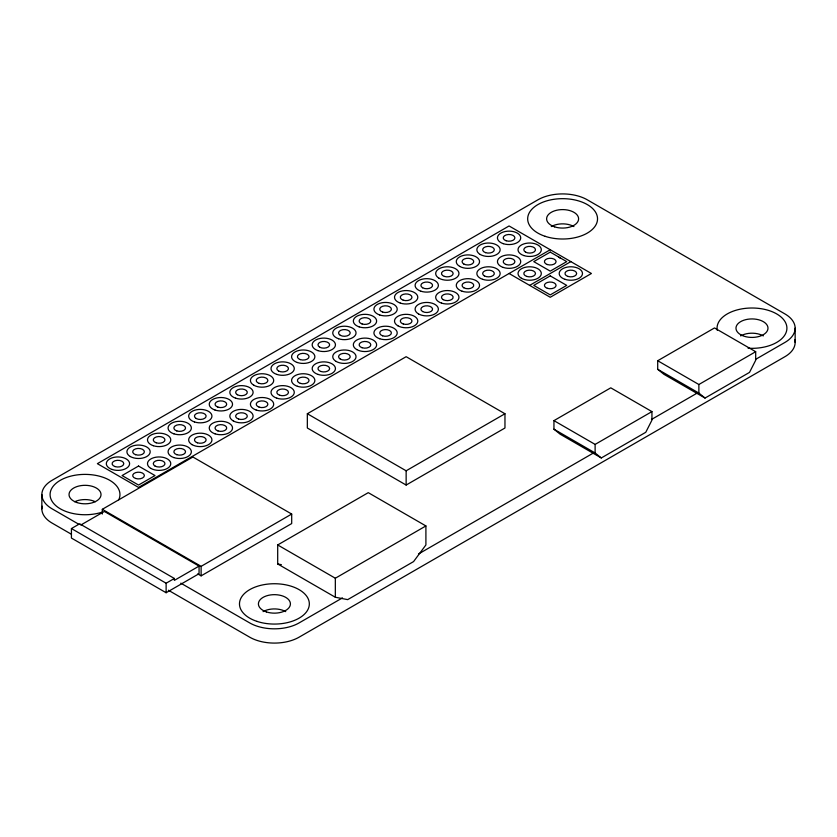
<?xml version="1.0" encoding="UTF-8"?>
<svg xmlns="http://www.w3.org/2000/svg" width="837" height="837" viewBox="0 0 837 837"><rect width="100%" height="100%" fill="white"/><g stroke="black" fill="none" stroke-linecap="round" stroke-linejoin="round"><path stroke-width="1.26" d="M550.244 249.74L138.544 487.427L97.374 463.667L509.074 225.969L591.414 273.5L550.244 297.271L509.074 273.5M102.313 514.054L102.313 509.304L192.887 457.002L291.695 514.054L291.695 523.564L201.121 575.856L197.752 573.91M71.427 528.555L79.661 523.795L174.358 578.472L174.358 580.376L199.06 566.105L199.06 573.711L166.124 592.732L71.427 538.065L71.427 528.555L166.124 583.222L174.358 578.472M80.791 525.05L104.363 511.438L199.06 566.105M307.336 413.75L406.144 356.698L504.962 413.75L504.962 428.01L406.144 485.052L307.336 428.01L307.336 413.75L406.144 470.792L504.962 413.75M529.664 285.386L570.834 261.625M102.313 509.304L201.121 566.346L291.695 514.054M277.696 544.95L368.27 492.658L425.907 525.939L425.907 544.95L413.562 561.596L347.69 599.627L335.334 597.252L277.696 563.971L277.696 544.95L335.334 578.231L425.907 525.939M553.948 420.634L610.769 387.834L651.939 411.605L651.939 420.164L645.766 432.29L601.301 457.954L560.131 434.183L553.948 429.193L553.948 420.634L595.117 444.405L651.939 411.605M657.704 360.737L714.516 327.937L755.685 351.707L755.685 360.266L749.513 372.392L705.047 398.056L663.877 374.285L657.704 369.295L657.704 360.737L698.874 384.507L755.685 351.707M342.459 597.89L299.102 622.916A34.934 20.172 0 0 1 249.698 622.916L180.813 583.148M418.49 553.989L593.789 452.786M651.468 419.483L697.838 392.71M755.518 359.418L784.918 342.438A34.934 20.172 0 0 0 784.918 313.917L587.302 199.823A34.934 20.172 0 0 0 537.898 199.823L52.082 480.302A34.934 20.172 0 0 0 52.082 508.823L79.18 524.475M277.696 563.971L281.399 564.682M657.704 369.295L698.874 393.066L705.047 398.056M553.948 429.193L595.117 452.963L601.301 457.954M71.281 534.173L52.082 523.083A34.934 20.172 0 0 1 42.153 506.197M168.394 590.242L249.698 637.177A34.934 20.172 0 0 0 299.102 637.177L784.918 356.698A34.934 20.172 0 0 0 794.847 339.801M558.478 256.865L560.33 258.256M795.15 328.177L795.15 342.438M698.874 384.507L698.874 393.066M595.117 444.405L595.117 452.963M406.144 470.792L406.144 485.052M335.334 578.231L335.334 597.252M201.121 566.346L201.121 575.856M166.124 583.222L166.124 592.732M41.85 494.562L41.85 508.823M551.28 226.565A16.008 9.249 0 0 1 573.92 226.565M740.661 335.899A16.008 9.249 0 0 1 763.302 335.899M74.723 501.74A16.008 9.249 0 0 1 95.313 501.74M263.08 611.627A16.008 9.249 0 0 1 285.72 611.627M717.236 330.28A34.934 20.172 0 0 1 750.852 308.016A34.934 20.172 0 0 1 786.885 328.983A34.934 20.172 0 0 1 748.069 348.213M102.491 512.035A34.934 20.172 0 0 1 51.277 499.783A34.934 20.172 0 0 1 85.018 474.391A34.934 20.172 0 0 1 118.76 499.783M138.544 466.042L122.076 475.552L138.544 485.052L155.012 475.552L138.544 466.042M550.244 252.115L533.776 261.625L550.244 271.125L566.712 261.625L550.244 252.115M550.244 275.886L533.776 285.386L550.244 294.896L566.712 285.386L550.244 275.886M545.128 236.306A34.934 20.172 0 0 0 597.534 218.834A34.934 20.172 0 0 0 545.128 201.372A34.934 20.172 0 0 0 545.128 236.306M256.938 621.368A34.934 20.172 0 0 0 309.334 603.906A34.934 20.172 0 0 0 256.938 586.434A34.934 20.172 0 0 0 256.938 621.368M266.396 611.91A16.008 9.249 0 0 0 290.418 603.906A16.008 9.249 0 0 0 266.396 595.902A16.008 9.249 0 0 0 266.396 611.91M77.014 502.566A16.008 9.249 0 0 0 101.026 494.562A16.008 9.249 0 0 0 77.014 486.559A16.008 9.249 0 0 0 77.014 502.566M554.596 226.837A16.008 9.249 0 0 0 578.608 218.834A16.008 9.249 0 0 0 554.596 210.83A16.008 9.249 0 0 0 554.596 226.837M740.661 334.716A16.008 9.249 0 0 0 767.445 330.573A16.008 9.249 0 0 0 747.839 319.242A16.008 9.249 0 0 0 740.661 334.716M135.625 454.69A5.828 3.358 0 0 0 144.362 451.781A5.828 3.358 0 0 0 135.625 448.862A5.828 3.358 0 0 0 135.625 454.69M130.31 456.531A11.645 6.727 0 0 0 149.792 453.518A11.645 6.727 0 0 0 135.531 445.284A11.645 6.727 0 0 0 130.31 456.531M156.216 442.804A5.828 3.358 0 0 0 164.952 439.896A5.828 3.358 0 0 0 156.216 436.977A5.828 3.358 0 0 0 156.216 442.804M153.307 445.713A11.645 6.727 0 0 0 170.769 439.896A11.645 6.727 0 0 0 153.307 434.068A11.645 6.727 0 0 0 153.307 445.713M176.795 430.919A5.828 3.358 0 0 0 185.532 428.01A5.828 3.358 0 0 0 176.795 425.091A5.828 3.358 0 0 0 176.795 430.919M173.887 433.828A11.645 6.727 0 0 0 191.359 428.01A11.645 6.727 0 0 0 173.887 422.183A11.645 6.727 0 0 0 173.887 433.828M196.182 418.5A5.828 3.358 0 0 0 205.923 416.993A5.828 3.358 0 0 0 198.787 412.871A5.828 3.358 0 0 0 196.182 418.5M194.477 421.942A11.645 6.727 0 0 0 211.939 416.125A11.645 6.727 0 0 0 194.477 410.297A11.645 6.727 0 0 0 194.477 421.942M215.057 410.057A11.645 6.727 0 0 0 232.529 404.24A11.645 6.727 0 0 0 215.057 398.412A11.645 6.727 0 0 0 215.057 410.057M217.965 407.148A5.828 3.358 0 0 0 226.701 404.24A5.828 3.358 0 0 0 217.965 401.331A5.828 3.358 0 0 0 217.965 407.148M112.137 469.484A11.645 6.727 0 0 0 129.599 463.667A11.645 6.727 0 0 0 112.137 457.839A11.645 6.727 0 0 0 112.137 469.484M115.046 466.575A5.828 3.358 0 0 0 123.782 463.667A5.828 3.358 0 0 0 115.046 460.748A5.828 3.358 0 0 0 115.046 466.575M237.352 394.729A5.828 3.358 0 0 0 247.093 393.223A5.828 3.358 0 0 0 239.957 389.111A5.828 3.358 0 0 0 237.352 394.729M235.647 398.171A11.645 6.727 0 0 0 253.109 392.354A11.645 6.727 0 0 0 235.647 386.527A11.645 6.727 0 0 0 235.647 398.171M253.82 385.219A11.645 6.727 0 0 0 273.301 382.206A11.645 6.727 0 0 0 259.041 373.972A11.645 6.727 0 0 0 253.82 385.219M259.146 383.377A5.828 3.358 0 0 0 267.871 380.469A5.828 3.358 0 0 0 259.146 377.56A5.828 3.358 0 0 0 259.146 383.377M319.692 347.188A5.828 3.358 0 0 0 329.433 345.681A5.828 3.358 0 0 0 322.297 341.569A5.828 3.358 0 0 0 319.692 347.188M317.987 350.64A11.645 6.727 0 0 0 335.449 344.813A11.645 6.727 0 0 0 317.987 338.995A11.645 6.727 0 0 0 317.987 350.64M362.065 323.961A5.828 3.358 0 0 0 370.801 321.042A5.828 3.358 0 0 0 362.065 318.133A5.828 3.358 0 0 0 362.065 323.961M379.736 314.984A11.645 6.727 0 0 0 397.209 309.156A11.645 6.727 0 0 0 379.736 303.339A11.645 6.727 0 0 0 379.736 314.984M403.235 300.19A5.828 3.358 0 0 0 411.971 297.271A5.828 3.358 0 0 0 403.235 294.362A5.828 3.358 0 0 0 403.235 300.19M400.327 303.099A11.645 6.727 0 0 0 417.789 297.271A11.645 6.727 0 0 0 400.327 291.454A11.645 6.727 0 0 0 400.327 303.099M382.655 312.075A5.828 3.358 0 0 0 391.381 309.156A5.828 3.358 0 0 0 382.655 306.248A5.828 3.358 0 0 0 382.655 312.075M300.316 359.607A5.828 3.358 0 0 0 309.041 356.698A5.828 3.358 0 0 0 300.316 353.789A5.828 3.358 0 0 0 300.316 359.607M359.157 326.869A11.645 6.727 0 0 0 376.619 321.042A11.645 6.727 0 0 0 359.157 315.225A11.645 6.727 0 0 0 359.157 326.869M278.522 370.958A5.828 3.358 0 0 0 288.263 369.452A5.828 3.358 0 0 0 281.127 365.34A5.828 3.358 0 0 0 278.522 370.958M297.397 362.526A11.645 6.727 0 0 0 314.869 356.698A11.645 6.727 0 0 0 297.397 350.881A11.645 6.727 0 0 0 297.397 362.526M276.817 374.411A11.645 6.727 0 0 0 294.279 368.583A11.645 6.727 0 0 0 276.817 362.766A11.645 6.727 0 0 0 276.817 374.411M340.272 335.302A5.828 3.358 0 0 0 350.012 333.796A5.828 3.358 0 0 0 342.888 329.684A5.828 3.358 0 0 0 340.272 335.302M422.622 287.771A5.828 3.358 0 0 0 432.363 286.264A5.828 3.358 0 0 0 425.227 282.142A5.828 3.358 0 0 0 422.622 287.771M420.917 291.213A11.645 6.727 0 0 0 438.379 285.386A11.645 6.727 0 0 0 420.917 279.568A11.645 6.727 0 0 0 420.917 291.213M338.567 338.755A11.645 6.727 0 0 0 356.039 332.927A11.645 6.727 0 0 0 338.567 327.11A11.645 6.727 0 0 0 338.567 338.755M256.227 410.057A11.645 6.727 0 0 0 273.699 404.24A11.645 6.727 0 0 0 256.227 398.412A11.645 6.727 0 0 0 256.227 410.057M135.625 478.461A5.828 3.358 0 0 0 144.362 475.552A5.828 3.358 0 0 0 135.625 472.633A5.828 3.358 0 0 0 135.625 478.461M155.012 466.042A5.828 3.358 0 0 0 164.753 464.535A5.828 3.358 0 0 0 157.618 460.413A5.828 3.358 0 0 0 155.012 466.042M150.89 468.417A11.645 6.727 0 0 0 170.371 465.403A11.645 6.727 0 0 0 156.111 457.169A11.645 6.727 0 0 0 150.89 468.417M259.146 407.148A5.828 3.358 0 0 0 267.871 404.24A5.828 3.358 0 0 0 259.146 401.331A5.828 3.358 0 0 0 259.146 407.148M238.555 419.034A5.828 3.358 0 0 0 247.292 416.125A5.828 3.358 0 0 0 238.555 413.216A5.828 3.358 0 0 0 238.555 419.034M279.725 395.263A5.828 3.358 0 0 0 288.462 392.354A5.828 3.358 0 0 0 279.725 389.446A5.828 3.358 0 0 0 279.725 395.263M276.817 398.171A11.645 6.727 0 0 0 294.279 392.354A11.645 6.727 0 0 0 276.817 386.527A11.645 6.727 0 0 0 276.817 398.171M233.23 420.875A11.645 6.727 0 0 0 252.711 417.862A11.645 6.727 0 0 0 238.451 409.628A11.645 6.727 0 0 0 233.23 420.875M176.795 454.69A5.828 3.358 0 0 0 185.532 451.781A5.828 3.358 0 0 0 176.795 448.862A5.828 3.358 0 0 0 176.795 454.69M173.887 457.598A11.645 6.727 0 0 0 191.359 451.781A11.645 6.727 0 0 0 173.887 445.954A11.645 6.727 0 0 0 173.887 457.598M217.965 430.919A5.828 3.358 0 0 0 226.701 428.01A5.828 3.358 0 0 0 217.965 425.091A5.828 3.358 0 0 0 217.965 430.919M215.057 433.828A11.645 6.727 0 0 0 232.529 428.01A11.645 6.727 0 0 0 215.057 422.183A11.645 6.727 0 0 0 215.057 433.828M192.06 444.646A11.645 6.727 0 0 0 211.541 441.633A11.645 6.727 0 0 0 197.281 433.399A11.645 6.727 0 0 0 192.06 444.646M197.386 442.804A5.828 3.358 0 0 0 206.122 439.896A5.828 3.358 0 0 0 197.386 436.977A5.828 3.358 0 0 0 197.386 442.804M397.91 325.802A11.645 6.727 0 0 0 417.401 322.789A11.645 6.727 0 0 0 403.131 314.555A11.645 6.727 0 0 0 397.91 325.802M382.655 335.836A5.828 3.358 0 0 0 391.381 332.927A5.828 3.358 0 0 0 382.655 330.019A5.828 3.358 0 0 0 382.655 335.836M340.272 359.073A5.828 3.358 0 0 0 350.012 357.566A5.828 3.358 0 0 0 342.888 353.455A5.828 3.358 0 0 0 340.272 359.073M336.16 361.448A11.645 6.727 0 0 0 355.641 358.435A11.645 6.727 0 0 0 341.381 350.201A11.645 6.727 0 0 0 336.16 361.448M403.235 323.961A5.828 3.358 0 0 0 411.971 321.042A5.828 3.358 0 0 0 403.235 318.133A5.828 3.358 0 0 0 403.235 323.961M317.987 374.411A11.645 6.727 0 0 0 335.449 368.583A11.645 6.727 0 0 0 317.987 362.766A11.645 6.727 0 0 0 317.987 374.411M320.895 371.492A5.828 3.358 0 0 0 329.632 368.583A5.828 3.358 0 0 0 320.895 365.675A5.828 3.358 0 0 0 320.895 371.492M418.5 313.917A11.645 6.727 0 0 0 437.981 310.904A11.645 6.727 0 0 0 423.721 302.67A11.645 6.727 0 0 0 418.5 313.917M300.316 383.377A5.828 3.358 0 0 0 309.041 380.469A5.828 3.358 0 0 0 300.316 377.56A5.828 3.358 0 0 0 300.316 383.377M379.736 338.755A11.645 6.727 0 0 0 397.209 332.927A11.645 6.727 0 0 0 379.736 327.11A11.645 6.727 0 0 0 379.736 338.755M422.622 311.542A5.828 3.358 0 0 0 432.363 310.025A5.828 3.358 0 0 0 425.227 305.913A5.828 3.358 0 0 0 422.622 311.542M297.397 386.286A11.645 6.727 0 0 0 314.869 380.469A11.645 6.727 0 0 0 297.397 374.641A11.645 6.727 0 0 0 297.397 386.286M443.202 299.656A5.828 3.358 0 0 0 452.943 298.15A5.828 3.358 0 0 0 445.818 294.028A5.828 3.358 0 0 0 443.202 299.656M441.497 303.099A11.645 6.727 0 0 0 458.969 297.271A11.645 6.727 0 0 0 441.497 291.454A11.645 6.727 0 0 0 441.497 303.099M356.74 349.573A11.645 6.727 0 0 0 376.231 346.549A11.645 6.727 0 0 0 361.961 338.315A11.645 6.727 0 0 0 356.74 349.573M362.065 347.721A5.828 3.358 0 0 0 370.801 344.813A5.828 3.358 0 0 0 362.065 341.904A5.828 3.358 0 0 0 362.065 347.721M463.792 287.771A5.828 3.358 0 0 0 473.533 286.264A5.828 3.358 0 0 0 466.397 282.142A5.828 3.358 0 0 0 463.792 287.771M462.087 291.213A11.645 6.727 0 0 0 479.549 285.386A11.645 6.727 0 0 0 462.087 279.568A11.645 6.727 0 0 0 462.087 291.213M485.575 252.648A5.828 3.358 0 0 0 494.311 249.74A5.828 3.358 0 0 0 485.575 246.821A5.828 3.358 0 0 0 485.575 252.648M480.26 254.49A11.645 6.727 0 0 0 499.741 251.477A11.645 6.727 0 0 0 485.481 243.243A11.645 6.727 0 0 0 480.26 254.49M482.667 279.328A11.645 6.727 0 0 0 500.139 273.5A11.645 6.727 0 0 0 482.667 267.683A11.645 6.727 0 0 0 482.667 279.328M503.257 267.442A11.645 6.727 0 0 0 520.719 261.625A11.645 6.727 0 0 0 503.257 255.798A11.645 6.727 0 0 0 503.257 267.442M506.165 264.534A5.828 3.358 0 0 0 514.901 261.625A5.828 3.358 0 0 0 506.165 258.706A5.828 3.358 0 0 0 506.165 264.534M484.372 275.886A5.828 3.358 0 0 0 494.112 274.379A5.828 3.358 0 0 0 486.988 270.257A5.828 3.358 0 0 0 484.372 275.886M463.792 264A5.828 3.358 0 0 0 473.533 262.494A5.828 3.358 0 0 0 466.397 258.371A5.828 3.358 0 0 0 463.792 264M439.09 278.261A11.645 6.727 0 0 0 458.571 275.247A11.645 6.727 0 0 0 444.301 267.013A11.645 6.727 0 0 0 439.09 278.261M444.405 276.419A5.828 3.358 0 0 0 453.141 273.5A5.828 3.358 0 0 0 444.405 270.592A5.828 3.358 0 0 0 444.405 276.419M525.542 252.115A5.828 3.358 0 0 0 535.282 250.608A5.828 3.358 0 0 0 528.157 246.486A5.828 3.358 0 0 0 525.542 252.115M523.836 255.557A11.645 6.727 0 0 0 541.309 249.74A11.645 6.727 0 0 0 523.836 243.912A11.645 6.727 0 0 0 523.836 255.557M459.67 266.375A11.645 6.727 0 0 0 479.151 263.362A11.645 6.727 0 0 0 464.891 255.128A11.645 6.727 0 0 0 459.67 266.375M506.165 240.763A5.828 3.358 0 0 0 514.901 237.854A5.828 3.358 0 0 0 506.165 234.935A5.828 3.358 0 0 0 506.165 240.763M503.257 243.672A11.645 6.727 0 0 0 520.719 237.854A11.645 6.727 0 0 0 503.257 232.027A11.645 6.727 0 0 0 503.257 243.672M565.006 279.328A11.645 6.727 0 0 0 582.479 273.5A11.645 6.727 0 0 0 565.006 267.683A11.645 6.727 0 0 0 565.006 279.328M567.915 276.419A5.828 3.358 0 0 0 576.651 273.5A5.828 3.358 0 0 0 567.915 270.592A5.828 3.358 0 0 0 567.915 276.419M547.335 288.305A5.828 3.358 0 0 0 556.071 285.386A5.828 3.358 0 0 0 547.335 282.477A5.828 3.358 0 0 0 547.335 288.305M521.43 278.261A11.645 6.727 0 0 0 540.911 275.247A11.645 6.727 0 0 0 526.651 267.013A11.645 6.727 0 0 0 521.43 278.261M526.745 276.419A5.828 3.358 0 0 0 535.481 273.5A5.828 3.358 0 0 0 526.745 270.592A5.828 3.358 0 0 0 526.745 276.419M547.335 264.534A5.828 3.358 0 0 0 556.071 261.625A5.828 3.358 0 0 0 547.335 258.706A5.828 3.358 0 0 0 547.335 264.534"/></g></svg>
